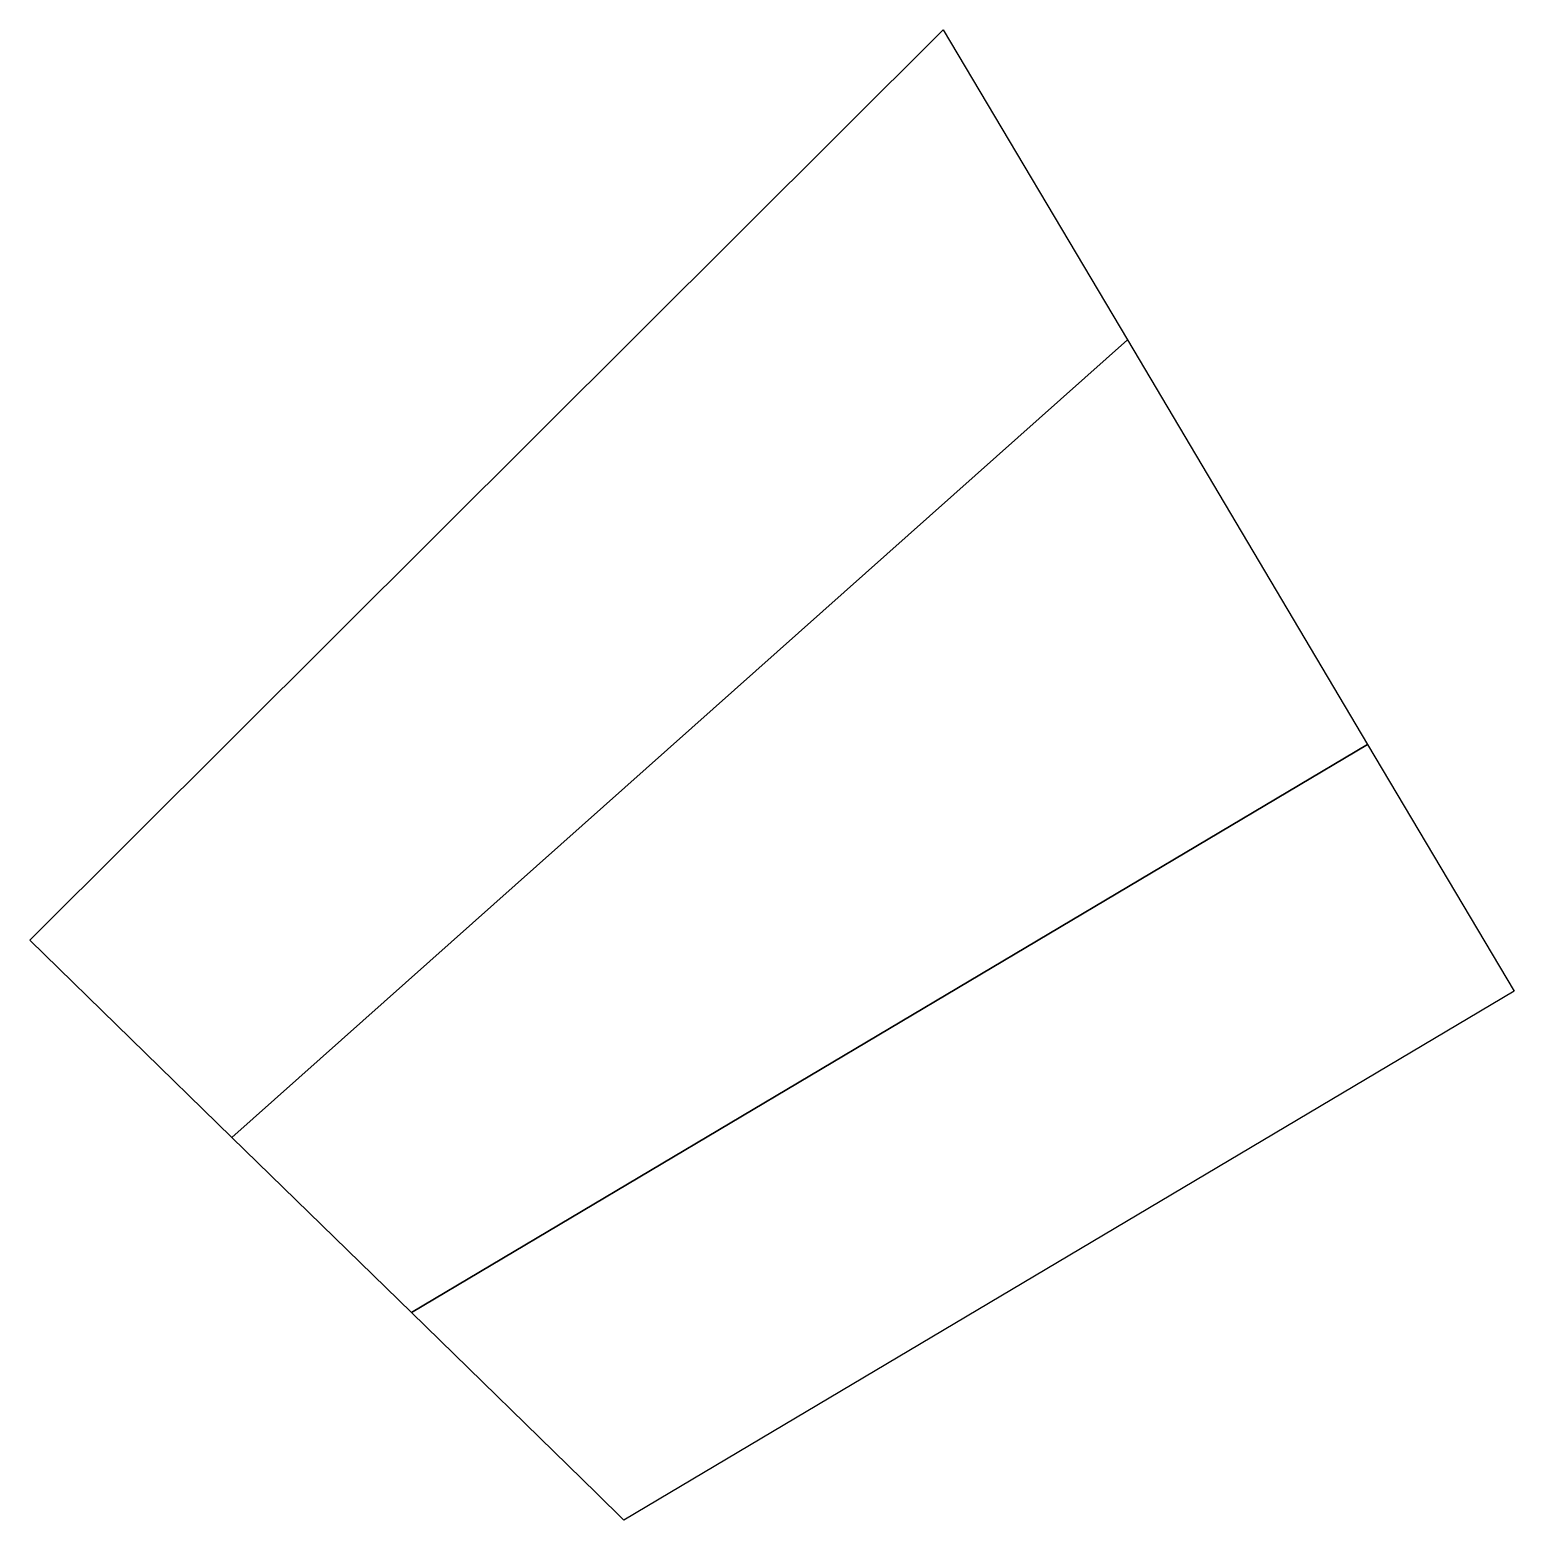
# Model space of a CAD drawing. Header units: metres. Extents: x 319581.6 to 319628.9, y 5261868.5 to 5261916.
import ezdxf

# ---------------------------------------------------------------- set-up
doc = ezdxf.new("R2010")
doc.units = ezdxf.units.M
doc.layers.add('LOT - 1', color=3, linetype='Continuous')
doc.layers.add('PARC', color=120, linetype='Continuous')

msp = doc.modelspace()

# ---------------------------------------------------------------- linework, layer by layer
at = {"layer": 'LOT - 1', "flags": 128}
msp.add_lwpolyline([(319588.059, 5261880.699), (319616.609, 5261906.119), (319624.271, 5261893.223), (319593.786, 5261875.113), (319588.059, 5261880.699)], dxfattribs=at)
at = {"layer": 'PARC', "flags": 128}
for points in [[(319588.059, 5261880.699), (319581.616, 5261886.983), (319610.736, 5261916.006), (319616.61, 5261906.119), (319588.059, 5261880.699)], [(319600.559, 5261868.496), (319599.688, 5261869.357), (319593.785, 5261875.115), (319624.27, 5261893.225), (319628.943, 5261885.358), (319600.558, 5261868.496)]]:
    msp.add_lwpolyline(points, dxfattribs=at)

doc.saveas('drawing.dxf')
